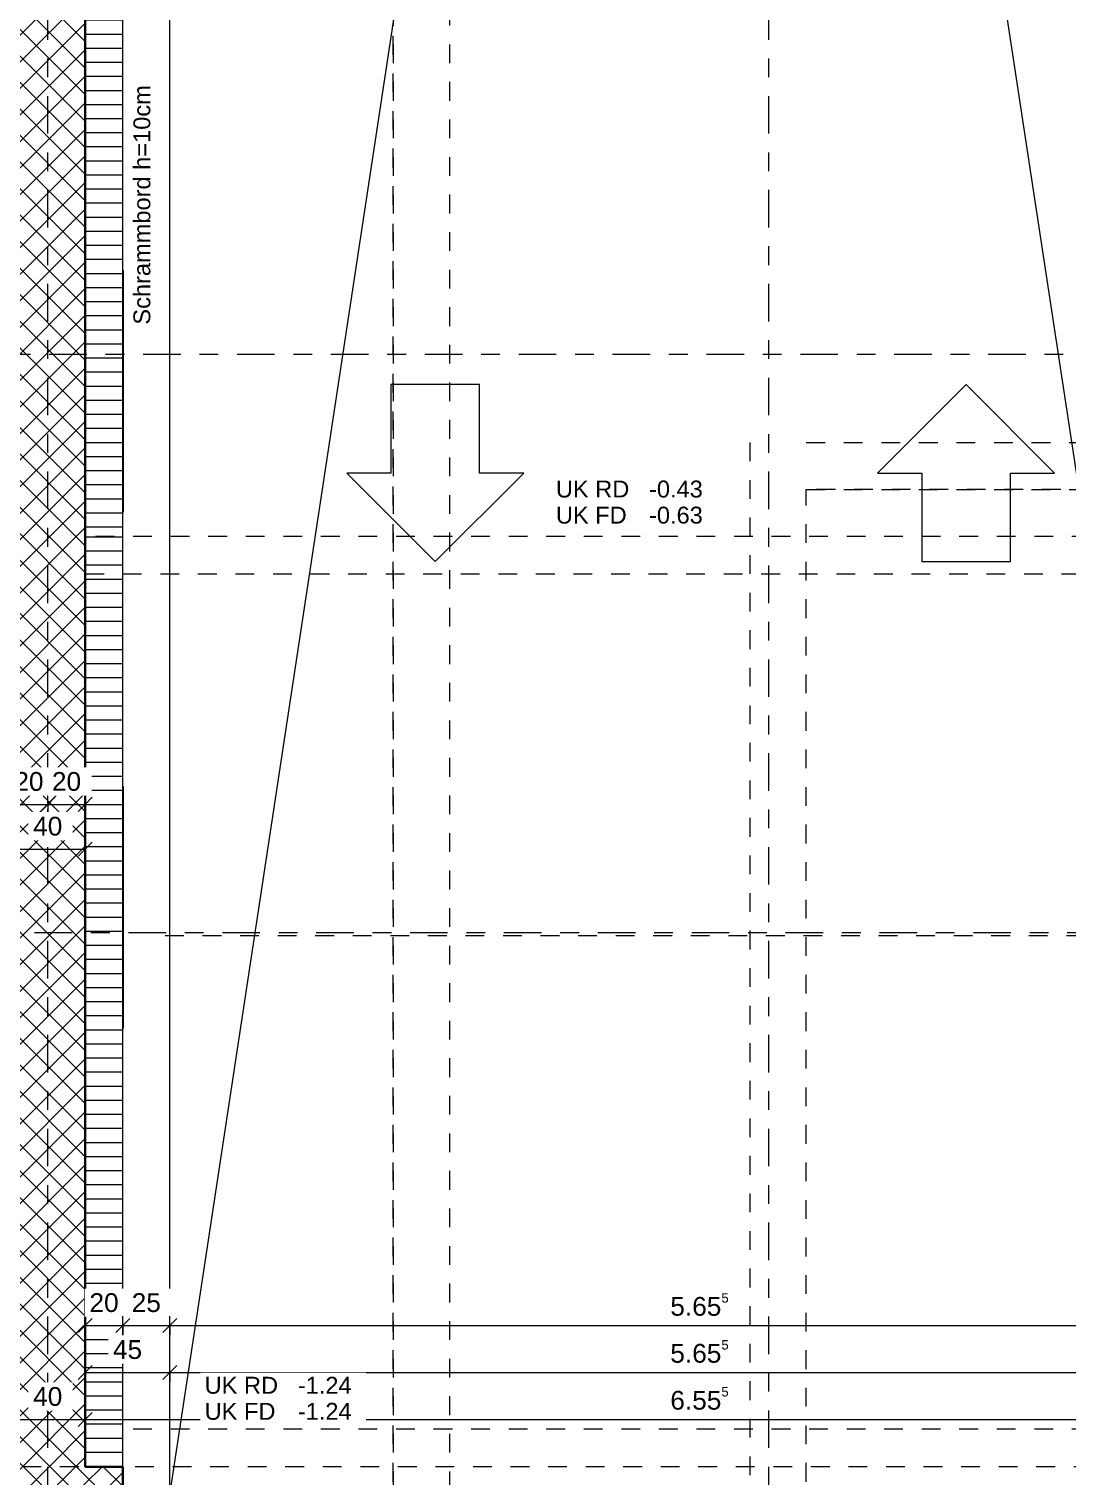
# Model space of a CAD drawing. Header units: metres. Extents: x -86 to 44, y -23 to 39.
# Drawn here: x -19.84 to -14.31, y -2.1 to 5.6 of the extents above; entities that cross this region are included whole.
import ezdxf

# ---------------------------------------------------------------- set-up
doc = ezdxf.new("R2010")
doc.units = ezdxf.units.M
for name, pattern in [('_Rasterlinie_', [0.375, 0.2, -0.05, 0.075, -0.05]), ('_Verdeckte Linien_', [0.15, 0.1, -0.05]), ('Strichpunkt - Fein', [0.2, 0.1, -0.05, 0, -0.05])]:
    doc.linetypes.add(name, pattern=pattern)
for name, color, linetype, lineweight in [('A-____-____-DIMS', 7, 'Continuous', 5), ('A-____-____-DIMS-50', 7, 'Continuous', 5), ('A-DETL-____-HDLN', 7, '_Verdeckte Linien_', 9), ('A-DETL-GENF-OTLN', 7, 'Continuous', 9), ('A-FLOR-____-OVHD', 7, 'Strichpunkt - Fein', 9), ('A-WALL-____-MCUT', 7, 'Continuous', 35), ('A-WALL-____-PATT', 7, 'Continuous', 35), ('E-LITE-EQPM-OTLN', 7, 'Continuous', 9), ('S-COLS-____-OTLN', 7, 'Continuous', 9), ('S-GRID-____-OTLN', 7, 'Continuous', 5), ('Text', 7, 'Continuous', 5)]:
    doc.layers.add(name, color=color, linetype=linetype, lineweight=lineweight)
doc.styles.add('Arial', font='arial.ttf', dxfattribs={"height": 0.09})
doc.styles.add('Arial_1', font='arial.ttf', dxfattribs={"height": 0.1})
doc.dimstyles.new('Arial_2_00mm_fein', dxfattribs={"dimscale": 0.3048, "dimtxt": 0.102026, "dimasz": 0.246063, "dimexe": 0.164042, "dimexo": 0.0625, "dimgap": 0.123031, "dimtad": 1, "dimdec": 1, "dimlfac": 100, "dimrnd": 0.5, "dimdsep": 46, "dimtxsty": 'Arial_1', "dimblk1": 'OBLIQUE', "dimblk2": 'OBLIQUE', "dimsah": 1, "dimcen": 0.09, "dimazin": 0, "dimtfac": 1, "dimtdec": 4, "dimtix": 1, "dimtmove": 0, "dimatfit": 3, "dimfxl": 0.164042, "dimfxlon": 1, "dimtvp": 1, "dimtfill": 1, "dimtolj": 1, "dimtzin": 0, "dimarcsym": 2})
doc.dimstyles.new('Arial_2_00mm_fein_2', dxfattribs={"dimscale": 0.3048, "dimtxt": 0.102026, "dimasz": 0.246063, "dimexe": 0.164042, "dimexo": 0.0625, "dimgap": 0.123031, "dimtad": 1, "dimrnd": 0.005, "dimzin": 0, "dimdsep": 46, "dimtxsty": 'Arial_1', "dimblk1": 'OBLIQUE', "dimblk2": 'OBLIQUE', "dimsah": 1, "dimcen": 0.09, "dimazin": 0, "dimtfac": 1, "dimtdec": 4, "dimtix": 1, "dimtmove": 0, "dimatfit": 3, "dimfxl": 0.164042, "dimfxlon": 1, "dimtvp": 1, "dimtfill": 1, "dimtolj": 1, "dimtzin": 0, "dimarcsym": 2})
doc.dimstyles.new('SUB_Rohbau_fein', dxfattribs={"dimscale": 0.3048, "dimtxt": 0.102026, "dimasz": 0.246063, "dimexe": 0.164042, "dimexo": 0.0625, "dimgap": 0.123031, "dimtad": 1, "dimdec": 1, "dimlfac": 100, "dimrnd": 0.5, "dimdsep": 46, "dimtxsty": 'Arial_1', "dimblk1": 'OBLIQUE', "dimblk2": 'OBLIQUE', "dimsah": 1, "dimcen": 0.09, "dimazin": 0, "dimtfac": 1, "dimtdec": 4, "dimtix": 1, "dimtmove": 0, "dimatfit": 3, "dimfxl": 0.164042, "dimfxlon": 1, "dimtvp": 1, "dimtfill": 1, "dimtolj": 1, "dimtzin": 0, "dimarcsym": 2})
doc.dimstyles.new('SUB_Rohbau_fein_1', dxfattribs={"dimscale": 0.3048, "dimtxt": 0.102026, "dimasz": 0.246063, "dimexe": 0.164042, "dimexo": 0.0625, "dimgap": 0.123031, "dimtad": 1, "dimrnd": 0.005, "dimzin": 0, "dimdsep": 46, "dimtxsty": 'Arial_1', "dimblk1": 'OBLIQUE', "dimblk2": 'OBLIQUE', "dimsah": 1, "dimcen": 0.09, "dimazin": 0, "dimtfac": 1, "dimtdec": 4, "dimtix": 1, "dimtmove": 0, "dimatfit": 3, "dimfxl": 0.164042, "dimfxlon": 1, "dimtvp": 1, "dimtfill": 1, "dimtolj": 1, "dimtzin": 0, "dimarcsym": 2})
doc.dimstyles.new('SUB_Rohbau_fein_8', dxfattribs={"dimscale": 0.3048, "dimtxt": 0.102026, "dimasz": 0.246063, "dimexe": 0.164042, "dimexo": 0.0625, "dimgap": 0.123031, "dimtad": 1, "dimdec": 1, "dimlfac": 100, "dimrnd": 0.5, "dimdsep": 46, "dimtxsty": 'Arial_1', "dimblk1": 'OBLIQUE', "dimblk2": 'OBLIQUE', "dimsah": 1, "dimcen": 0.09, "dimazin": 0, "dimtfac": 1, "dimtdec": 4, "dimtix": 1, "dimtmove": 0, "dimatfit": 3, "dimfxl": 0.164042, "dimfxlon": 1, "dimtvp": 1, "dimtfill": 1, "dimtolj": 1, "dimtzin": 0, "dimarcsym": 2})
pattern_1 = [(45, (0, 0), (-0.07071068, 0.07071068), []), (135, (0, 0), (-0.07071068, -0.07071068), [])]

# ---------------------------------------------------------------- blocks, each defined once
blk = doc.blocks.new('Langfeldleuchte Deckeneinbau - 7200lm _ 4000K _ 1250 x 50-V101--01_UG_OK_FFB_AF')
at = {"layer": 'E-LITE-EQPM-OTLN', "color": 253, "true_color": 0x999999}
for p, q in [((-19.336, 4.3192), (-19.338, 4.3192)), ((-19.338, 4.3192), (-19.336, 4.3192)), ((-19.336, 3.0297), (-19.336, 4.3192)), ((-19.336, 4.3192), (-19.336, 4.2994)), ((-19.338, 4.2994), (-19.336, 4.2994)), ((-19.336, 4.2994), (-19.338, 4.2994)), ((-19.336, 3.0494), (-19.336, 4.2994)), ((-19.336, 4.2994), (-19.336, 3.0494)), ((-19.336, 3.0494), (-19.336, 4.2994)), ((-19.338, 3.0494), (-19.336, 3.0494)), ((-19.338, 3.0494), (-19.336, 3.0494)), ((-19.336, 3.0297), (-19.338, 3.0297)), ((-19.336, 3.0297), (-19.338, 3.0297)), ((-19.336, 3.0494), (-19.336, 3.0297))]:
    blk.add_line(p, q, dxfattribs=at)
blk = doc.blocks.new('Langfeldleuchte Deckeneinbau - 7200lm _ 4000K _ 1250 x 50-V102--01_UG_OK_FFB_AF')
at = {"layer": 'E-LITE-EQPM-OTLN', "color": 253, "true_color": 0x999999}
for p, q in [((-19.336, 1.5692), (-19.338, 1.5692)), ((-19.338, 1.5692), (-19.336, 1.5692)), ((-19.338, 1.5494), (-19.336, 1.5494)), ((-19.336, 1.5494), (-19.338, 1.5494)), ((-19.336, 0.2797), (-19.336, 1.5692)), ((-19.336, 1.5692), (-19.336, 1.5494)), ((-19.336, 0.2994), (-19.336, 1.5494)), ((-19.336, 1.5494), (-19.336, 0.2994)), ((-19.336, 0.2994), (-19.336, 1.5494)), ((-19.338, 0.2994), (-19.336, 0.2994)), ((-19.338, 0.2994), (-19.336, 0.2994)), ((-19.336, 0.2797), (-19.338, 0.2797)), ((-19.336, 0.2797), (-19.338, 0.2797)), ((-19.336, 0.2994), (-19.336, 0.2797))]:
    blk.add_line(p, q, dxfattribs=at)
blk = doc.blocks.new('Rampenpfeil - Geschnitten-31193017--01_UG_OK_FFB_AF')
at = {"layer": 'A-DETL-GENF-OTLN'}
for p, q in [((0, 5.655), (9.781, 4.1701)), ((0, 0), (9.781, 1.4849))]:
    blk.add_line(p, q, dxfattribs=at)
blk = doc.blocks.new('DE_Fahrtrichtung - DE_Fahrtrichtung-40331248--01_UG_OK_FFB_AF')
at = {"layer": 'A-DETL-GENF-OTLN'}
for p, q in [((1.325, -0.9425), (0.85375, -1.41375)), ((1.325, -1.178125), (1.325, -0.9425)), ((1.79625, -1.178125), (1.325, -1.178125)), ((1.79625, -1.649375), (1.79625, -1.178125)), ((0.85375, -1.41375), (1.325, -1.885)), ((1.325, -1.885), (1.325, -1.649375)), ((1.325, -1.649375), (1.79625, -1.649375)), ((1.79625, -4.24125), (1.325, -3.77)), ((1.325, -3.77), (1.325, -4.005625)), ((1.325, -4.005625), (0.85375, -4.005625)), ((0.85375, -4.005625), (0.85375, -4.476875)), ((1.325, -4.7125), (1.79625, -4.24125)), ((0.85375, -4.476875), (1.325, -4.476875)), ((1.325, -4.476875), (1.325, -4.7125))]:
    blk.add_line(p, q, dxfattribs=at)
blk = doc.blocks.new('DIMBLOCK409--01_UG_OK_FFB_AF')
at = {"layer": 'A-____-____-DIMS-50'}
for p, q in [((-19.938, -1.8015), (-19.938, -1.7515)), ((-19.938, -1.8015), (-19.9005, -1.764)), ((-19.538, -1.8015), (-19.538, -1.7515)), ((-19.538, -1.8015), (-19.5005, -1.764)), ((-19.938, -1.8015), (-19.9755, -1.839)), ((-19.938, -1.8015), (-19.538, -1.8015)), ((-19.938, -1.8015), (-19.938, -1.8515)), ((-19.538, -1.8015), (-19.5755, -1.839)), ((-19.538, -1.8015), (-19.538, -1.8515))]:
    blk.add_line(p, q, dxfattribs=at)
at = {"layer": 'A-____-____-DIMS-50', "color": 0, "insert": (-19.8156, -1.6294), "char_height": 0.1, "width": 0.186088, "attachment_point": 1, "line_spacing_factor": 0.941778, "style": 'Arial_1', "bg_fill": 3, "box_fill_scale": 1.25, "bg_fill_color": 256, "bg_fill_true_color": 13158600, "bg_fill_transparency": 0}
blk.add_mtext('40', dxfattribs=at)
blk = doc.blocks.new('_Oblique')
at = {"color": 0, "linetype": 'ByBlock', "lineweight": -2}
blk.add_line((-0.5, -0.5), (0.5, 0.5), dxfattribs=at)
blk = doc.blocks.new('DIMBLOCK410--01_UG_OK_FFB_AF')
at = {"layer": 'A-____-____-DIMS-50'}
for p, q in [((-19.538, -1.8015), (-19.538, -1.7515)), ((-19.538, -1.8015), (-19.5005, -1.764)), ((-12.983, -1.8015), (-12.983, -1.7515)), ((-12.983, -1.8015), (-12.9455, -1.764)), ((-19.538, -1.8015), (-19.5755, -1.839)), ((-19.538, -1.8015), (-12.983, -1.8015)), ((-19.538, -1.8015), (-19.538, -1.8515)), ((-12.983, -1.8015), (-13.0205, -1.839)), ((-12.983, -1.8015), (-12.983, -1.8515))]:
    blk.add_line(p, q, dxfattribs=at)
at = {"layer": 'A-____-____-DIMS-50', "color": 0, "insert": (-16.4222, -1.6294), "char_height": 0.1, "width": 0.388091, "attachment_point": 1, "line_spacing_factor": 0.941778, "style": 'Arial_1', "bg_fill": 3, "box_fill_scale": 1.25, "bg_fill_color": 256, "bg_fill_true_color": 13158600, "bg_fill_transparency": 0}
blk.add_mtext('6.55\\A2\\H0.5x;\\S5^  ;\\H2x;', dxfattribs=at)
blk = doc.blocks.new('DIMBLOCK743--01_UG_OK_FFB_AF')
at = {"layer": 'A-____-____-DIMS-50'}
for p, q in [((-19.938, 1.4742), (-19.9755, 1.4367)), ((-19.938, 1.4742), (-19.938, 1.5242)), ((-19.938, 1.4742), (-19.9005, 1.5117)), ((-19.938, 1.4742), (-19.738, 1.4742)), ((-19.938, 1.4742), (-19.938, 1.4242)), ((-19.738, 1.4742), (-19.7755, 1.4367)), ((-19.738, 1.4742), (-19.738, 1.5242)), ((-19.738, 1.4742), (-19.7005, 1.5117)), ((-19.738, 1.4742), (-19.738, 1.4242))]:
    blk.add_line(p, q, dxfattribs=at)
at = {"layer": 'A-____-____-DIMS-50', "color": 0, "insert": (-19.9156, 1.6463), "char_height": 0.1, "width": 0.186088, "attachment_point": 1, "line_spacing_factor": 0.941778, "style": 'Arial_1', "bg_fill": 3, "box_fill_scale": 1.25, "bg_fill_color": 256, "bg_fill_true_color": 13158600, "bg_fill_transparency": 0}
blk.add_mtext('20', dxfattribs=at)
blk = doc.blocks.new('DIMBLOCK744--01_UG_OK_FFB_AF')
at = {"layer": 'A-____-____-DIMS-50'}
for p, q in [((-19.738, 1.4742), (-19.7755, 1.4367)), ((-19.738, 1.4742), (-19.738, 1.5242)), ((-19.738, 1.4742), (-19.7005, 1.5117)), ((-19.738, 1.4742), (-19.538, 1.4742)), ((-19.738, 1.4742), (-19.738, 1.4242)), ((-19.538, 1.4742), (-19.5755, 1.4367)), ((-19.538, 1.4742), (-19.538, 1.5242)), ((-19.538, 1.4742), (-19.5005, 1.5117)), ((-19.538, 1.4742), (-19.538, 1.4242))]:
    blk.add_line(p, q, dxfattribs=at)
at = {"layer": 'A-____-____-DIMS-50', "color": 0, "insert": (-19.7156, 1.6463), "char_height": 0.1, "width": 0.186088, "attachment_point": 1, "line_spacing_factor": 0.941778, "style": 'Arial_1', "bg_fill": 3, "box_fill_scale": 1.25, "bg_fill_color": 256, "bg_fill_true_color": 13158600, "bg_fill_transparency": 0}
blk.add_mtext('20', dxfattribs=at)
blk = doc.blocks.new('DIMBLOCK771--01_UG_OK_FFB_AF')
at = {"layer": 'A-____-____-DIMS-50'}
for p, q in [((-19.538, -1.3015), (-19.5755, -1.339)), ((-19.538, -1.3015), (-19.538, -1.2515)), ((-19.538, -1.3015), (-19.5005, -1.264)), ((-19.538, -1.3015), (-19.338, -1.3015)), ((-19.538, -1.3015), (-19.538, -1.3515)), ((-19.338, -1.3015), (-19.3755, -1.339)), ((-19.338, -1.3015), (-19.338, -1.2515)), ((-19.338, -1.3015), (-19.3005, -1.264)), ((-19.338, -1.3015), (-19.338, -1.3515))]:
    blk.add_line(p, q, dxfattribs=at)
at = {"layer": 'A-____-____-DIMS-50', "color": 0, "insert": (-19.5156, -1.1294), "char_height": 0.1, "width": 0.186088, "attachment_point": 1, "line_spacing_factor": 0.941778, "style": 'Arial_1', "bg_fill": 3, "box_fill_scale": 1.25, "bg_fill_color": 256, "bg_fill_true_color": 13158600, "bg_fill_transparency": 0}
blk.add_mtext('20', dxfattribs=at)
blk = doc.blocks.new('DIMBLOCK772--01_UG_OK_FFB_AF')
at = {"layer": 'A-____-____-DIMS-50'}
for p, q in [((-19.338, -1.3015), (-19.3755, -1.339)), ((-19.338, -1.3015), (-19.338, -1.2515)), ((-19.338, -1.3015), (-19.3005, -1.264)), ((-19.338, -1.3015), (-19.088, -1.3015)), ((-19.338, -1.3015), (-19.338, -1.3515)), ((-19.088, -1.3015), (-19.1255, -1.339)), ((-19.088, -1.3015), (-19.088, -1.2515)), ((-19.088, -1.3015), (-19.0505, -1.264)), ((-19.088, -1.3015), (-19.088, -1.3515))]:
    blk.add_line(p, q, dxfattribs=at)
at = {"layer": 'A-____-____-DIMS-50', "color": 0, "insert": (-19.2906, -1.1294), "char_height": 0.1, "width": 0.186088, "attachment_point": 1, "line_spacing_factor": 0.941778, "style": 'Arial_1', "bg_fill": 3, "box_fill_scale": 1.25, "bg_fill_color": 256, "bg_fill_true_color": 13158600, "bg_fill_transparency": 0}
blk.add_mtext('25', dxfattribs=at)
blk = doc.blocks.new('DIMBLOCK773--01_UG_OK_FFB_AF')
at = {"layer": 'A-____-____-DIMS-50'}
for p, q in [((-19.088, -1.3015), (-19.1255, -1.339)), ((-19.088, -1.3015), (-19.088, -1.2515)), ((-19.088, -1.3015), (-19.0505, -1.264)), ((-19.088, -1.3015), (-13.433, -1.3015)), ((-19.088, -1.3015), (-19.088, -1.3515)), ((-13.433, -1.3015), (-13.4705, -1.339)), ((-13.433, -1.3015), (-13.433, -1.2515)), ((-13.433, -1.3015), (-13.3955, -1.264)), ((-13.433, -1.3015), (-13.433, -1.3515))]:
    blk.add_line(p, q, dxfattribs=at)
at = {"layer": 'A-____-____-DIMS-50', "color": 0, "insert": (-16.4222, -1.1294), "char_height": 0.1, "width": 0.388091, "attachment_point": 1, "line_spacing_factor": 0.941778, "style": 'Arial_1', "bg_fill": 3, "box_fill_scale": 1.25, "bg_fill_color": 256, "bg_fill_true_color": 13158600, "bg_fill_transparency": 0}
blk.add_mtext('5.65\\A2\\H0.5x;\\S5^  ;\\H2x;', dxfattribs=at)
blk = doc.blocks.new('DIMBLOCK776--01_UG_OK_FFB_AF')
at = {"layer": 'A-____-____-DIMS-50'}
for p, q in [((-19.538, -1.5515), (-19.538, -1.5015)), ((-19.538, -1.5515), (-19.5005, -1.514)), ((-19.088, -1.5515), (-19.088, -1.5015)), ((-19.088, -1.5515), (-19.0505, -1.514)), ((-19.538, -1.5515), (-19.5755, -1.589)), ((-19.538, -1.5515), (-19.088, -1.5515)), ((-19.538, -1.5515), (-19.538, -1.6015)), ((-19.088, -1.5515), (-19.1255, -1.589)), ((-19.088, -1.5515), (-19.088, -1.6015))]:
    blk.add_line(p, q, dxfattribs=at)
at = {"layer": 'A-____-____-DIMS-50', "color": 0, "insert": (-19.3906, -1.3794), "char_height": 0.1, "width": 0.186088, "attachment_point": 1, "line_spacing_factor": 0.941778, "style": 'Arial_1', "bg_fill": 3, "box_fill_scale": 1.25, "bg_fill_color": 256, "bg_fill_true_color": 13158600, "bg_fill_transparency": 0}
blk.add_mtext('45', dxfattribs=at)
blk = doc.blocks.new('DIMBLOCK777--01_UG_OK_FFB_AF')
at = {"layer": 'A-____-____-DIMS-50'}
for p, q in [((-19.088, -1.5515), (-19.088, -1.5015)), ((-19.088, -1.5515), (-19.0505, -1.514)), ((-13.433, -1.5515), (-13.433, -1.5015)), ((-13.433, -1.5515), (-13.3955, -1.514)), ((-19.088, -1.5515), (-19.1255, -1.589)), ((-19.088, -1.5515), (-13.433, -1.5515)), ((-19.088, -1.5515), (-19.088, -1.6015)), ((-13.433, -1.5515), (-13.4705, -1.589)), ((-13.433, -1.5515), (-13.433, -1.6015))]:
    blk.add_line(p, q, dxfattribs=at)
at = {"layer": 'A-____-____-DIMS-50', "color": 0, "insert": (-16.4222, -1.3794), "char_height": 0.1, "width": 0.388091, "attachment_point": 1, "line_spacing_factor": 0.941778, "style": 'Arial_1', "bg_fill": 3, "box_fill_scale": 1.25, "bg_fill_color": 256, "bg_fill_true_color": 13158600, "bg_fill_transparency": 0}
blk.add_mtext('5.65\\A2\\H0.5x;\\S5^  ;\\H2x;', dxfattribs=at)
blk = doc.blocks.new('DIMBLOCK1822--01_UG_OK_FFB_AF')
at = {"layer": 'A-____-____-DIMS-50'}
for p, q in [((-19.938, 1.2361), (-19.9755, 1.1986)), ((-19.938, 1.2361), (-19.938, 1.2861)), ((-19.938, 1.2361), (-19.9005, 1.2736)), ((-19.938, 1.2361), (-19.538, 1.2361)), ((-19.938, 1.2361), (-19.938, 1.1861)), ((-19.538, 1.2361), (-19.5755, 1.1986)), ((-19.538, 1.2361), (-19.538, 1.2861)), ((-19.538, 1.2361), (-19.5005, 1.2736)), ((-19.538, 1.2361), (-19.538, 1.1861))]:
    blk.add_line(p, q, dxfattribs=at)
at = {"layer": 'A-____-____-DIMS-50', "color": 0, "insert": (-19.8156, 1.4081), "char_height": 0.1, "width": 0.186088, "attachment_point": 1, "line_spacing_factor": 0.941778, "style": 'Arial_1', "bg_fill": 3, "box_fill_scale": 1.25, "bg_fill_color": 256, "bg_fill_true_color": 13158600, "bg_fill_transparency": 0}
blk.add_mtext('40', dxfattribs=at)

msp = doc.modelspace()

# ---------------------------------------------------------------- hatches: boundary and pattern name
at = {"layer": 'A-WALL-____-PATT', "lineweight": 9}
h = msp.add_hatch(dxfattribs=at)
h.set_pattern_fill('FP_1', color=256, style=0, pattern_type=2)
h.set_pattern_definition(pattern_1)
h.paths.add_polyline_path([(-19.938, -2.0534), (-19.538, -2.0534), (-19.538, 11.1527), (-19.938, 11.887), (-19.938, -1.6075)])
at = {"layer": 'A-WALL-____-PATT', "lineweight": 9, "true_color": 0x787878}
h = msp.add_hatch(dxfattribs=at)
h.set_pattern_fill('FP_18', color=8, angle=-90, style=0, pattern_type=2)
h.set_pattern_definition([(0, (-19.538, 7.602), (0, 0.075), [])])
h.paths.add_polyline_path([(-19.538, 2.9016), (-19.338, 2.9016), (-19.338, 5.7944), (-19.428, 5.7944), (-19.428, 7.0544), (-19.338, 7.0544), (-19.338, 7.8447), (-19.538, 7.8447), (-19.538, 4.16)])
h = msp.add_hatch(dxfattribs=at)
h.set_pattern_fill('FP_16', color=8, angle=-90, style=0, pattern_type=2)
h.set_pattern_definition([(1e-13, (-19.538, 0.42406), (-1e-16, 0.075), [])])
h.paths.add_polyline_path([(-19.538, -2.0534), (-19.338, -2.0534), (-19.338, 2.9016), (-19.538, 2.9016), (-19.538, -1.5836)])
at = {"layer": 'A-WALL-____-PATT', "lineweight": 9}
h = msp.add_hatch(dxfattribs=at)
h.set_pattern_fill('FP_1', color=256, style=0, pattern_type=2)
h.set_pattern_definition(pattern_1)
h.paths.add_polyline_path([(-25.0335, -2.3534), (-19.538, -2.3534), (-19.538, -2.0534), (-32.408, -2.0534), (-32.408, -2.3534), (-29.0798, -2.3534)])
h = msp.add_hatch(dxfattribs=at)
h.set_pattern_fill('FP_1', color=256, style=0, pattern_type=2)
h.set_pattern_definition(pattern_1)
h.paths.add_polyline_path([(-19.338, -2.3534), (-19.338, -2.0534), (-19.538, -2.0534), (-19.538, -2.3534), (-19.4699, -2.3534)])

# ---------------------------------------------------------------- linework, layer by layer
at = {"layer": 'A-DETL-____-HDLN'}
for p, q in [((-17.898, -17.7334), (-17.898, 12.5216)), ((-17.898, 12.5216), (-17.898, -17.7334)), ((-17.598, 12.5216), (-17.598, -2.3534)), ((-15.998, 3.4016), (-15.998, -2.3534)), ((-15.698, 3.4016), (-11.608, 3.4016)), ((-15.698, -17.7334), (-15.698, 3.1516)), ((-15.698, 3.1516), (-13.943, 3.1516)), ((-13.943, 3.1516), (-15.698, 3.1516)), ((-19.113, 0.7766), (-13.453, 0.7766))]:
    msp.add_line(p, q, dxfattribs=at)
at = {"layer": 'A-FLOR-____-OVHD'}
for p, q in [((-13.183, 2.9016), (-19.538, 2.9016)), ((-19.538, 2.7016), (-12.983, 2.7016)), ((-13.183, -1.8534), (-19.338, -1.8534)), ((11.227, -2.0534), (-26.968, -2.0534))]:
    msp.add_line(p, q, dxfattribs=at)
at = {"layer": 'A-WALL-____-MCUT'}
for p, q in [((-19.538, -2.0534), (-19.538, 11.8843)), ((-19.338, -2.0534), (-19.538, -2.0534)), ((-19.338, -2.3534), (-19.338, -2.0534))]:
    msp.add_line(p, q, dxfattribs=at)
at = {"layer": 'A-WALL-____-MCUT', "lineweight": 9}
msp.add_line((-19.338, -2.0534), (-19.338, 7.8447), dxfattribs=at)
at = {"layer": 'S-COLS-____-OTLN'}
for p, q in [((-19.088, 0.7611), (-19.088, 6.9442)), ((-19.088, -2.2033), (-19.088, 0.7611))]:
    msp.add_line(p, q, dxfattribs=at)
at = {"layer": 'S-GRID-____-OTLN', "color": 8, "linetype": '_Rasterlinie_', "true_color": 0x808080}
for p, q in [((-19.738, -3.9534), (-19.738, 34.9016)), ((-15.898, -3.9534), (-15.898, 34.9016)), ((-34.2295, 3.8716), (27.9515, 3.8716)), ((-34.308, 0.7916), (27.9515, 0.7916))]:
    msp.add_line(p, q, dxfattribs=at)

# ---------------------------------------------------------------- block references
at = {"layer": 'A-DETL-GENF-OTLN'}
for name, p, rotation in [('Rampenpfeil - Geschnitten-31193017--01_UG_OK_FFB_AF', (-13.433, -2.2033), 89.99999999999991), ('DE_Fahrtrichtung - DE_Fahrtrichtung-40331248--01_UG_OK_FFB_AF', (-19.088, 1.914), 89.9999999999995)]:
    msp.add_blockref(name, p, dxfattribs=dict(at, rotation=rotation))
at = {"layer": 'E-LITE-EQPM-OTLN', "color": 253, "true_color": 0x999999}
for name in ['Langfeldleuchte Deckeneinbau - 7200lm _ 4000K _ 1250 x 50-V101--01_UG_OK_FFB_AF', 'Langfeldleuchte Deckeneinbau - 7200lm _ 4000K _ 1250 x 50-V102--01_UG_OK_FFB_AF']:
    msp.add_blockref(name, (0, 0), dxfattribs=at)

# ---------------------------------------------------------------- next in the draw order: texts
at = {"layer": 'Text', "insert": (-19.2817, 4.0292), "char_height": 0.09, "width": 1.519198, "attachment_point": 1, "rotation": 90, "style": 'Arial', "bg_fill": 3, "box_fill_scale": 1.25, "bg_fill_color": 256, "bg_fill_true_color": 13158600, "bg_fill_transparency": 0}
msp.add_mtext('Schrammbord h=10cm', dxfattribs=at)
at = {"layer": 'Text', "insert": (-17.0317, 3.1986), "char_height": 0.09, "width": 0.464979, "attachment_point": 1, "style": 'Arial', "bg_fill": 3, "box_fill_scale": 1.25, "bg_fill_color": 256, "bg_fill_true_color": 13158600, "bg_fill_transparency": 0}
msp.add_mtext('UK RD', dxfattribs=at)

# ---------------------------------------------------------------- next in the draw order: dimensions: what is measured, and where the dimension line sits
at = {"layer": 'A-____-____-DIMS'}
for base, p1, p2, dimstyle, override, picture, middle in [((-19.738, 1.4742), (-19.938, 1.5242), (-19.738, 1.5242), 'SUB_Rohbau_fein', {"dimpost": '<>', "dimfxl": 0.2}, 'DIMBLOCK743--01_UG_OK_FFB_AF', (-19.838, 1.5628)), ((-19.338, -1.3015), (-19.538, -1.2515), (-19.338, -1.2515), 'SUB_Rohbau_fein', {"dimpost": '<>', "dimfxl": 0.2}, 'DIMBLOCK771--01_UG_OK_FFB_AF', (-19.438, -1.2129)), ((-19.538, -1.8015), (-19.938, -1.7515), (-19.538, -1.7515), 'Arial_2_00mm_fein', {"dimpost": '<>', "dimfxl": 0.4}, 'DIMBLOCK409--01_UG_OK_FFB_AF', (-19.738, -1.7129))]:
    dim = msp.add_linear_dim(base=base, p1=p1, p2=p2, dimstyle=dimstyle, override=override, dxfattribs=at)
    dim.commit()
    dim.dimension.update_dxf_attribs({"geometry": picture, "text_midpoint": middle})

# ---------------------------------------------------------------- next in the draw order: texts
at = {"layer": 'Text', "insert": (-16.648, 3.1986), "char_height": 0.09, "width": 0.136287, "attachment_point": 1, "style": 'Arial', "bg_fill": 3, "box_fill_scale": 1.25, "bg_fill_color": 256, "bg_fill_true_color": 13158600, "bg_fill_transparency": 0}
msp.add_mtext('^I^I', dxfattribs=at)

# ---------------------------------------------------------------- next in the draw order: dimensions: what is measured, and where the dimension line sits
at = {"layer": 'A-____-____-DIMS'}
for base, p1, p2, override, picture, middle in [((-19.538, 1.4742), (-19.738, 1.5242), (-19.538, 1.5242), {"dimpost": '<>', "dimfxl": 0.2}, 'DIMBLOCK744--01_UG_OK_FFB_AF', (-19.638, 1.5628)), ((-19.088, -1.3015), (-19.338, -1.2515), (-19.088, -1.2515), {"dimpost": '<>', "dimfxl": 0.25}, 'DIMBLOCK772--01_UG_OK_FFB_AF', (-19.213, -1.2129))]:
    dim = msp.add_linear_dim(base=base, p1=p1, p2=p2, dimstyle='SUB_Rohbau_fein', override=override, dxfattribs=at)
    dim.commit()
    dim.dimension.update_dxf_attribs({"geometry": picture, "text_midpoint": middle})
dim = msp.add_linear_dim(base=(-12.983, -1.8015), p1=(-19.538, -1.7515), p2=(-12.983, -1.7515), text='\\A1;6.55\\Q;{\\A1;{\\H0.5x;\\S5^ ;}}', dimstyle='Arial_2_00mm_fein_2', override={"dimpost": '<>', "dimfxl": 6.555}, dxfattribs=at)
dim.commit()
dim.dimension.update_dxf_attribs({"geometry": 'DIMBLOCK410--01_UG_OK_FFB_AF', "text_midpoint": (-16.2605, -1.7129)})

# ---------------------------------------------------------------- next in the draw order: texts
at = {"layer": 'Text', "insert": (-16.5356, 3.1986), "char_height": 0.09, "width": 0.340717, "attachment_point": 1, "style": 'Arial', "bg_fill": 3, "box_fill_scale": 1.25, "bg_fill_color": 256, "bg_fill_true_color": 13158600, "bg_fill_transparency": 0}
msp.add_mtext('-0.43', dxfattribs=at)

# ---------------------------------------------------------------- next in the draw order: dimensions: what is measured, and where the dimension line sits
at = {"layer": 'A-____-____-DIMS'}
dim = msp.add_linear_dim(base=(-19.538, 1.2361), p1=(-19.938, 1.2861), p2=(-19.538, 1.2861), dimstyle='SUB_Rohbau_fein_8', override={"dimpost": '<>', "dimfxl": 0.4}, dxfattribs=at)
dim.commit()
dim.dimension.update_dxf_attribs({"geometry": 'DIMBLOCK1822--01_UG_OK_FFB_AF', "text_midpoint": (-19.738, 1.3247)})
dim = msp.add_linear_dim(base=(-13.433, -1.3015), p1=(-19.088, -1.2515), p2=(-13.433, -1.2515), text='\\A1;5.65\\Q;{\\A1;{\\H0.5x;\\S5^ ;}}', dimstyle='SUB_Rohbau_fein_1', override={"dimpost": '<>', "dimfxl": 5.655}, dxfattribs=at)
dim.commit()
dim.dimension.update_dxf_attribs({"geometry": 'DIMBLOCK773--01_UG_OK_FFB_AF', "text_midpoint": (-16.2605, -1.2129)})

# ---------------------------------------------------------------- next in the draw order: texts
at = {"layer": 'Text', "insert": (-17.0317, 3.0597), "char_height": 0.09, "width": 0.448945, "attachment_point": 1, "style": 'Arial', "bg_fill": 3, "box_fill_scale": 1.25, "bg_fill_color": 256, "bg_fill_true_color": 13158600, "bg_fill_transparency": 0}
msp.add_mtext('UK FD', dxfattribs=at)

# ---------------------------------------------------------------- next in the draw order: dimensions: what is measured, and where the dimension line sits
at = {"layer": 'A-____-____-DIMS'}
dim = msp.add_linear_dim(base=(-19.088, -1.5515), p1=(-19.538, -1.5015), p2=(-19.088, -1.5015), dimstyle='SUB_Rohbau_fein', override={"dimpost": '<>', "dimfxl": 0.45}, dxfattribs=at)
dim.commit()
dim.dimension.update_dxf_attribs({"geometry": 'DIMBLOCK776--01_UG_OK_FFB_AF', "text_midpoint": (-19.313, -1.4631)})

# ---------------------------------------------------------------- next in the draw order: texts
at = {"layer": 'Text', "insert": (-16.6612, 3.0597), "char_height": 0.09, "width": 0.152321, "attachment_point": 1, "style": 'Arial', "bg_fill": 3, "box_fill_scale": 1.25, "bg_fill_color": 256, "bg_fill_true_color": 13158600, "bg_fill_transparency": 0}
msp.add_mtext('^I^I', dxfattribs=at)

# ---------------------------------------------------------------- next in the draw order: dimensions: what is measured, and where the dimension line sits
at = {"layer": 'A-____-____-DIMS'}
dim = msp.add_linear_dim(base=(-13.433, -1.5515), p1=(-19.088, -1.5015), p2=(-13.433, -1.5015), text='\\A1;5.65\\Q;{\\A1;{\\H0.5x;\\S5^ ;}}', dimstyle='SUB_Rohbau_fein_1', override={"dimpost": '<>', "dimfxl": 5.655}, dxfattribs=at)
dim.commit()
dim.dimension.update_dxf_attribs({"geometry": 'DIMBLOCK777--01_UG_OK_FFB_AF', "text_midpoint": (-16.2605, -1.4629)})

# ---------------------------------------------------------------- next in the draw order: texts
at = {"layer": 'Text', "char_height": 0.09, "attachment_point": 1, "style": 'Arial', "bg_fill": 3, "box_fill_scale": 1.25, "bg_fill_color": 256, "bg_fill_true_color": 13158600, "bg_fill_transparency": 0}
for s, insert, width in [('-0.63', (-16.5356, 3.0597), 0.340717), ('UK RD', (-18.9023, -1.5746), 0.464979)]:
    msp.add_mtext(s, dxfattribs=dict(at, insert=insert, width=width))

# ---------------------------------------------------------------- next in the draw order: texts
at = {"layer": 'Text', "insert": (-18.5186, -1.5746), "char_height": 0.09, "width": 0.136287, "attachment_point": 1, "style": 'Arial', "bg_fill": 3, "box_fill_scale": 1.25, "bg_fill_color": 256, "bg_fill_true_color": 13158600, "bg_fill_transparency": 0}
msp.add_mtext('^I^I', dxfattribs=at)

# ---------------------------------------------------------------- next in the draw order: texts
at = {"layer": 'Text', "insert": (-18.4062, -1.5746), "char_height": 0.09, "width": 0.340717, "attachment_point": 1, "style": 'Arial', "bg_fill": 3, "box_fill_scale": 1.25, "bg_fill_color": 256, "bg_fill_true_color": 13158600, "bg_fill_transparency": 0}
msp.add_mtext('-1.24', dxfattribs=at)

# ---------------------------------------------------------------- next in the draw order: texts
at = {"layer": 'Text', "insert": (-18.9023, -1.7135), "char_height": 0.09, "width": 0.448945, "attachment_point": 1, "style": 'Arial', "bg_fill": 3, "box_fill_scale": 1.25, "bg_fill_color": 256, "bg_fill_true_color": 13158600, "bg_fill_transparency": 0}
msp.add_mtext('UK FD', dxfattribs=at)

# ---------------------------------------------------------------- next in the draw order: texts
at = {"layer": 'Text', "insert": (-18.5319, -1.7135), "char_height": 0.09, "width": 0.152321, "attachment_point": 1, "style": 'Arial', "bg_fill": 3, "box_fill_scale": 1.25, "bg_fill_color": 256, "bg_fill_true_color": 13158600, "bg_fill_transparency": 0}
msp.add_mtext('^I^I', dxfattribs=at)

# ---------------------------------------------------------------- next in the draw order: texts
at = {"layer": 'Text', "insert": (-18.4062, -1.7135), "char_height": 0.09, "width": 0.340717, "attachment_point": 1, "style": 'Arial', "bg_fill": 3, "box_fill_scale": 1.25, "bg_fill_color": 256, "bg_fill_true_color": 13158600, "bg_fill_transparency": 0}
msp.add_mtext('-1.24', dxfattribs=at)

doc.saveas('drawing.dxf')
